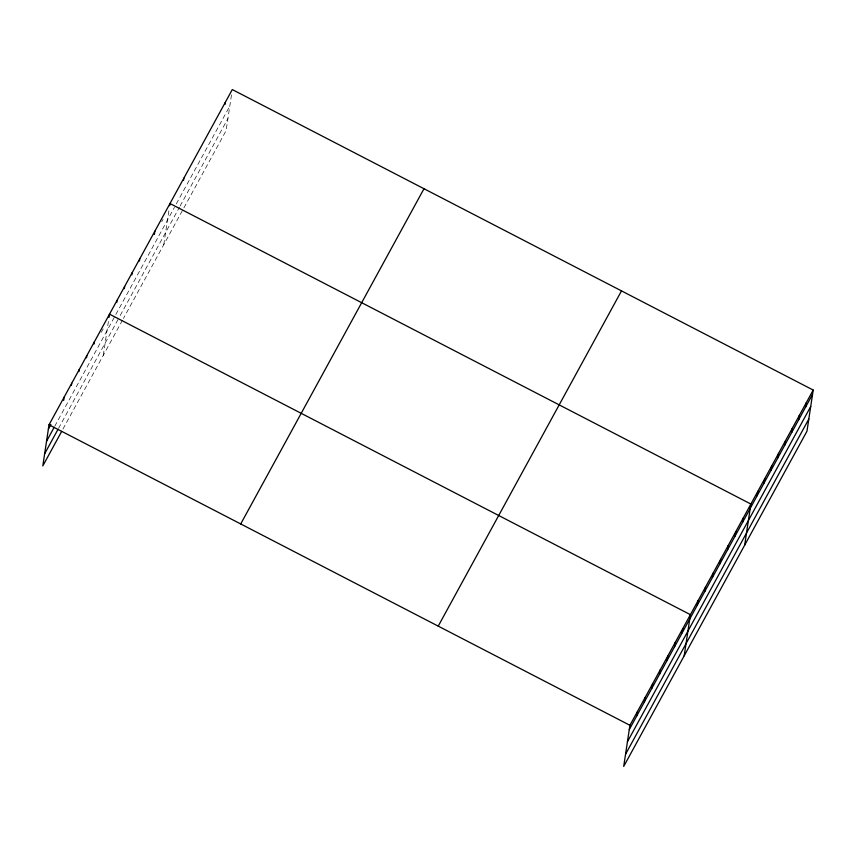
<?xml version="1.0" encoding="UTF-8"?>
<svg xmlns="http://www.w3.org/2000/svg" width="856" height="856" viewBox="0 0 856 856"><rect width="100%" height="100%" fill="white"/><g stroke="black" fill="none" stroke-linecap="round" stroke-linejoin="round"><path stroke-width="0.64" stroke-dasharray="4.28 3.21" d="M103.287 355.315L108.701 319.502M163.764 244.688L169.328 207.858M231.495 94.888L226.08 130.701L123.446 318.432M101.286 332.321L103.18 328.865M161.773 221.683L163.036 219.382M54.72 426.288L114.576 316.816M115.838 314.505L174.421 207.345M176.304 203.889L229.815 106.026M58.497 428.439L118.984 317.811M120.236 315.5L179.45 207.206M180.081 206.05L227.921 118.545M62.959 429.07L122.815 319.588"/><path stroke-width="1.28" d="M813.2 390.058L629.92 725.3L623.703 766.441L806.973 431.21L813.2 390.058L232.297 89.559L49.027 424.79L42.8 465.942L61.696 431.37M63.654 400.383L64.147 397.141M71.38 385.468L71.701 383.306M78.934 371.643L79.266 369.482M86.499 357.808L86.82 355.647M94.053 343.984L94.385 341.822M109.012 317.405L109.504 314.163L690.407 614.672L684.179 655.814M116.737 302.5L117.069 300.338M124.302 288.665L124.623 286.503M131.856 274.84L132.188 272.679M139.421 261.016L139.742 258.854M154.38 234.437L154.861 231.195M169.659 205.697L169.991 203.535L750.883 504.045L744.667 545.186M183.505 180.37L183.837 178.209M225.053 104.379L225.374 102.217M636.832 715.798L637.485 711.464M644.386 701.963L645.039 697.64M651.951 688.138L652.604 683.816M659.505 674.303L660.158 669.981M667.07 660.479L667.723 656.156M674.624 646.655L675.288 642.332M682.189 632.819L682.842 628.497M697.308 605.16L697.961 600.837M704.873 591.336L705.526 587.013M712.427 577.511L713.08 573.188M719.992 563.676L720.645 559.353M727.547 549.852L728.21 545.529M735.111 536.017L735.764 531.694M742.676 522.192L743.329 517.869M757.153 495.699L757.806 491.376M764.076 483.03L764.729 478.707M770.999 470.372L771.652 466.049M777.922 457.703L778.586 453.38M784.856 445.045L785.508 440.722M791.779 432.376L792.431 428.054M798.702 419.708L799.354 415.385M805.624 407.049L806.277 402.727M48.364 429.113L50.889 424.512M46.534 441.268L54.089 427.444M44.64 453.787L57.866 429.594M240.718 523.958L423.998 188.716M438.229 626.132L621.499 290.89M629.267 729.622L812.547 394.381M627.427 741.778L810.707 406.536M625.533 754.297L808.813 419.055M49.027 424.79L629.92 725.3"/></g></svg>
